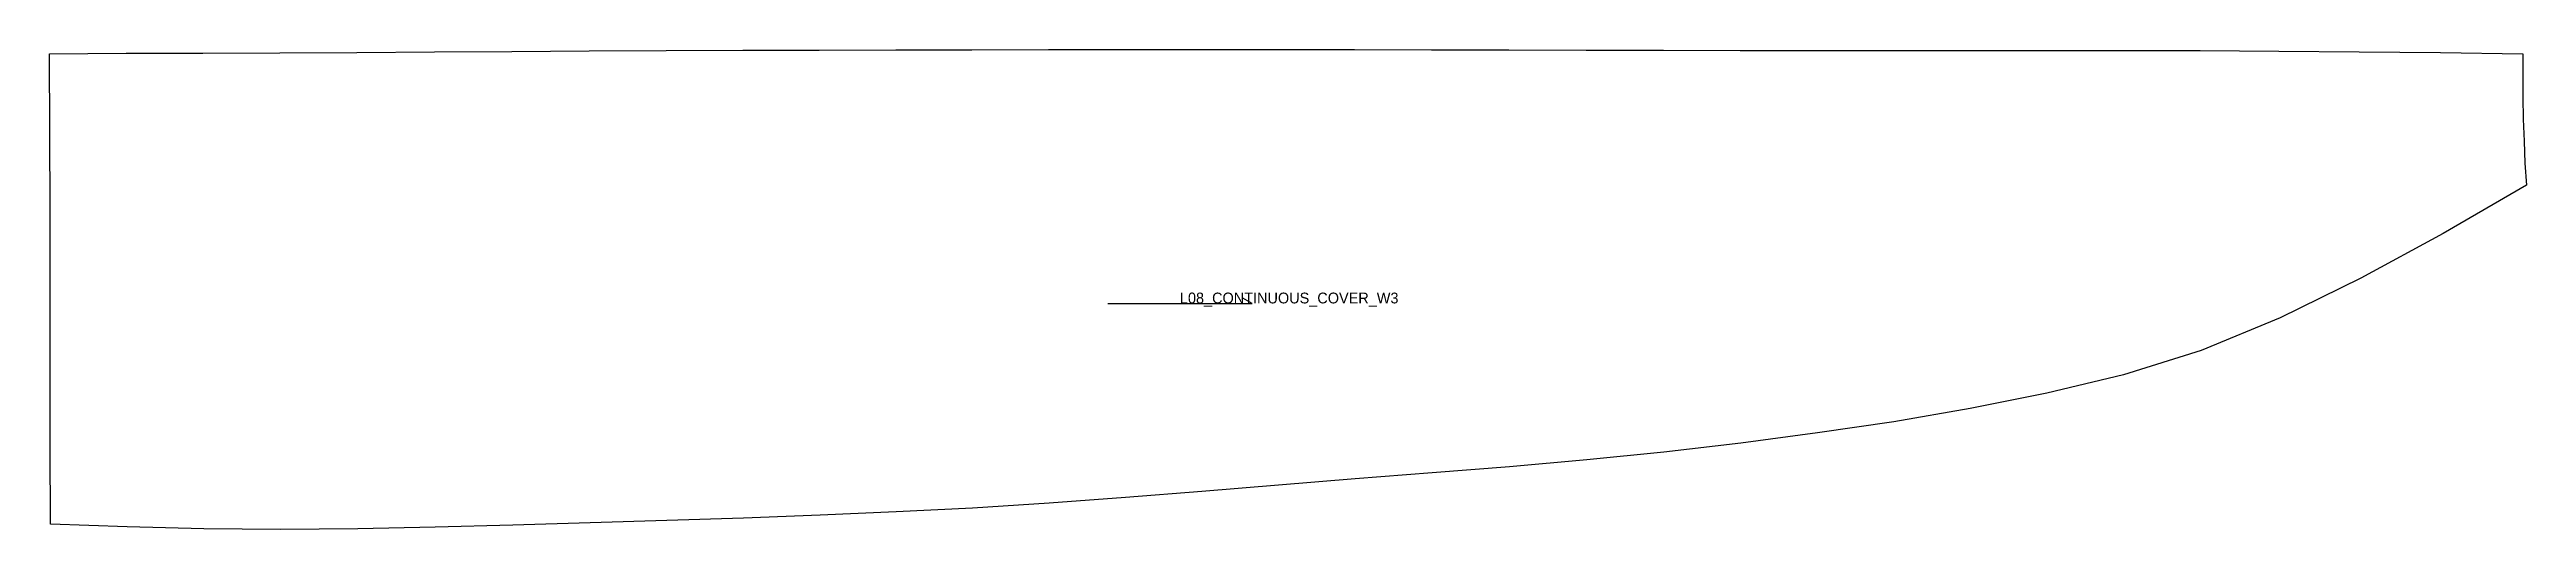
# Model space of a CAD drawing. Header units: millimetres. Extents: x 0 to 1374, y -264 to 2.
import ezdxf

# ---------------------------------------------------------------- set-up
doc = ezdxf.new("R2010")
doc.units = ezdxf.units.MM
for name, color, linetype in [('CUT', 1, 'Continuous'), ('GRAIN', 3, 'Continuous'), ('LABEL', 7, 'Continuous'), ('SEW', 5, 'Continuous')]:
    doc.layers.add(name, color=color, linetype=linetype)

msp = doc.modelspace()

# ---------------------------------------------------------------- linework, layer by layer
at = {"layer": 'CUT'}
msp.add_lwpolyline([(0, 0), (42.5, 0.2), (85.1, 0.3), (127.8, 0.5), (170.5, 0.7), (213.6, 1), (256.6, 1.2), (299.5, 1.5), (342.2, 1.7), (384.7, 1.9), (427.1, 2), (469.5, 2.1), (511.8, 2.2), (554.2, 2.3), (596.6, 2.3), (639.1, 2.3), (681.5, 2.3), (724.1, 2.3), (766.8, 2.2), (809.7, 2.1), (852.7, 2), (895.5, 1.9), (938, 1.8), (980.5, 1.8), (1022.9, 1.8), (1065.3, 1.8), (1107.8, 1.8), (1150.4, 1.8), (1193.3, 1.7), (1237, 1.4), (1281.5, 1.1), (1326.6, 0.6), (1372.3, 0), (1372.3, -12.1), (1372.4, -24.2), (1372.6, -36.3), (1373, -48.5), (1373.5, -60.7), (1374.3, -73), (1328.1, -99.8), (1282.5, -124.6), (1237.7, -146.6), (1193.8, -164.8), (1150.8, -178.3), (1108.2, -188.4), (1065.7, -196.9), (1023.3, -204.3), (980.9, -210.5), (938.4, -216.1), (895.8, -221.1), (853, -225.4), (810.1, -229.2), (767.2, -232.7), (724.4, -236), (681.9, -239.4), (639.4, -242.9), (597, -246.3), (554.6, -249.5), (512.2, -252.2), (469.8, -254.3), (427.5, -256.1), (385, -257.7), (342.5, -259.1), (299.9, -260.3), (257, -261.6), (213.9, -262.8), (171, -263.7), (128.2, -264.1), (85.6, -263.7), (43, -262.6), (0.6, -261.1), (0.4, -217.6), (0.4, -174), (0.3, -130.5), (0.3, -87), (0.2, -43.5), (0, 0)], close=True, dxfattribs=at)
at = {"layer": 'GRAIN'}
for p, q in [((667.2, -138.6), (662.2, -135.6)), ((587.2, -138.6), (667.2, -138.6))]:
    msp.add_line(p, q, dxfattribs=at)
at = {"layer": 'SEW'}
msp.add_lwpolyline([(0, 0), (42.5, 0.2), (85.1, 0.3), (127.8, 0.5), (170.5, 0.7), (213.6, 1), (256.6, 1.2), (299.5, 1.5), (342.2, 1.7), (384.7, 1.9), (427.1, 2), (469.5, 2.1), (511.8, 2.2), (554.2, 2.3), (596.6, 2.3), (639.1, 2.3), (681.5, 2.3), (724.1, 2.3), (766.8, 2.2), (809.7, 2.1), (852.7, 2), (895.5, 1.9), (938, 1.8), (980.5, 1.8), (1022.9, 1.8), (1065.3, 1.8), (1107.8, 1.8), (1150.4, 1.8), (1193.3, 1.7), (1237, 1.4), (1281.5, 1.1), (1326.6, 0.6), (1372.3, 0), (1372.3, -12.1), (1372.4, -24.2), (1372.6, -36.3), (1373, -48.5), (1373.5, -60.7), (1374.3, -73), (1328.1, -99.8), (1282.5, -124.6), (1237.7, -146.6), (1193.8, -164.8), (1150.8, -178.3), (1108.2, -188.4), (1065.7, -196.9), (1023.3, -204.3), (980.9, -210.5), (938.4, -216.1), (895.8, -221.1), (853, -225.4), (810.1, -229.2), (767.2, -232.7), (724.4, -236), (681.9, -239.4), (639.4, -242.9), (597, -246.3), (554.6, -249.5), (512.2, -252.2), (469.8, -254.3), (427.5, -256.1), (385, -257.7), (342.5, -259.1), (299.9, -260.3), (257, -261.6), (213.9, -262.8), (171, -263.7), (128.2, -264.1), (85.6, -263.7), (43, -262.6), (0.6, -261.1), (0.4, -217.6), (0.4, -174), (0.3, -130.5), (0.3, -87), (0.2, -43.5)], close=True, dxfattribs=at)

# ---------------------------------------------------------------- texts
at = {"layer": 'LABEL'}
msp.add_text('L08_CONTINUOUS_COVER_W3', height=6, dxfattribs=at).set_placement((627.2, -138.6))

doc.saveas('drawing.dxf')
